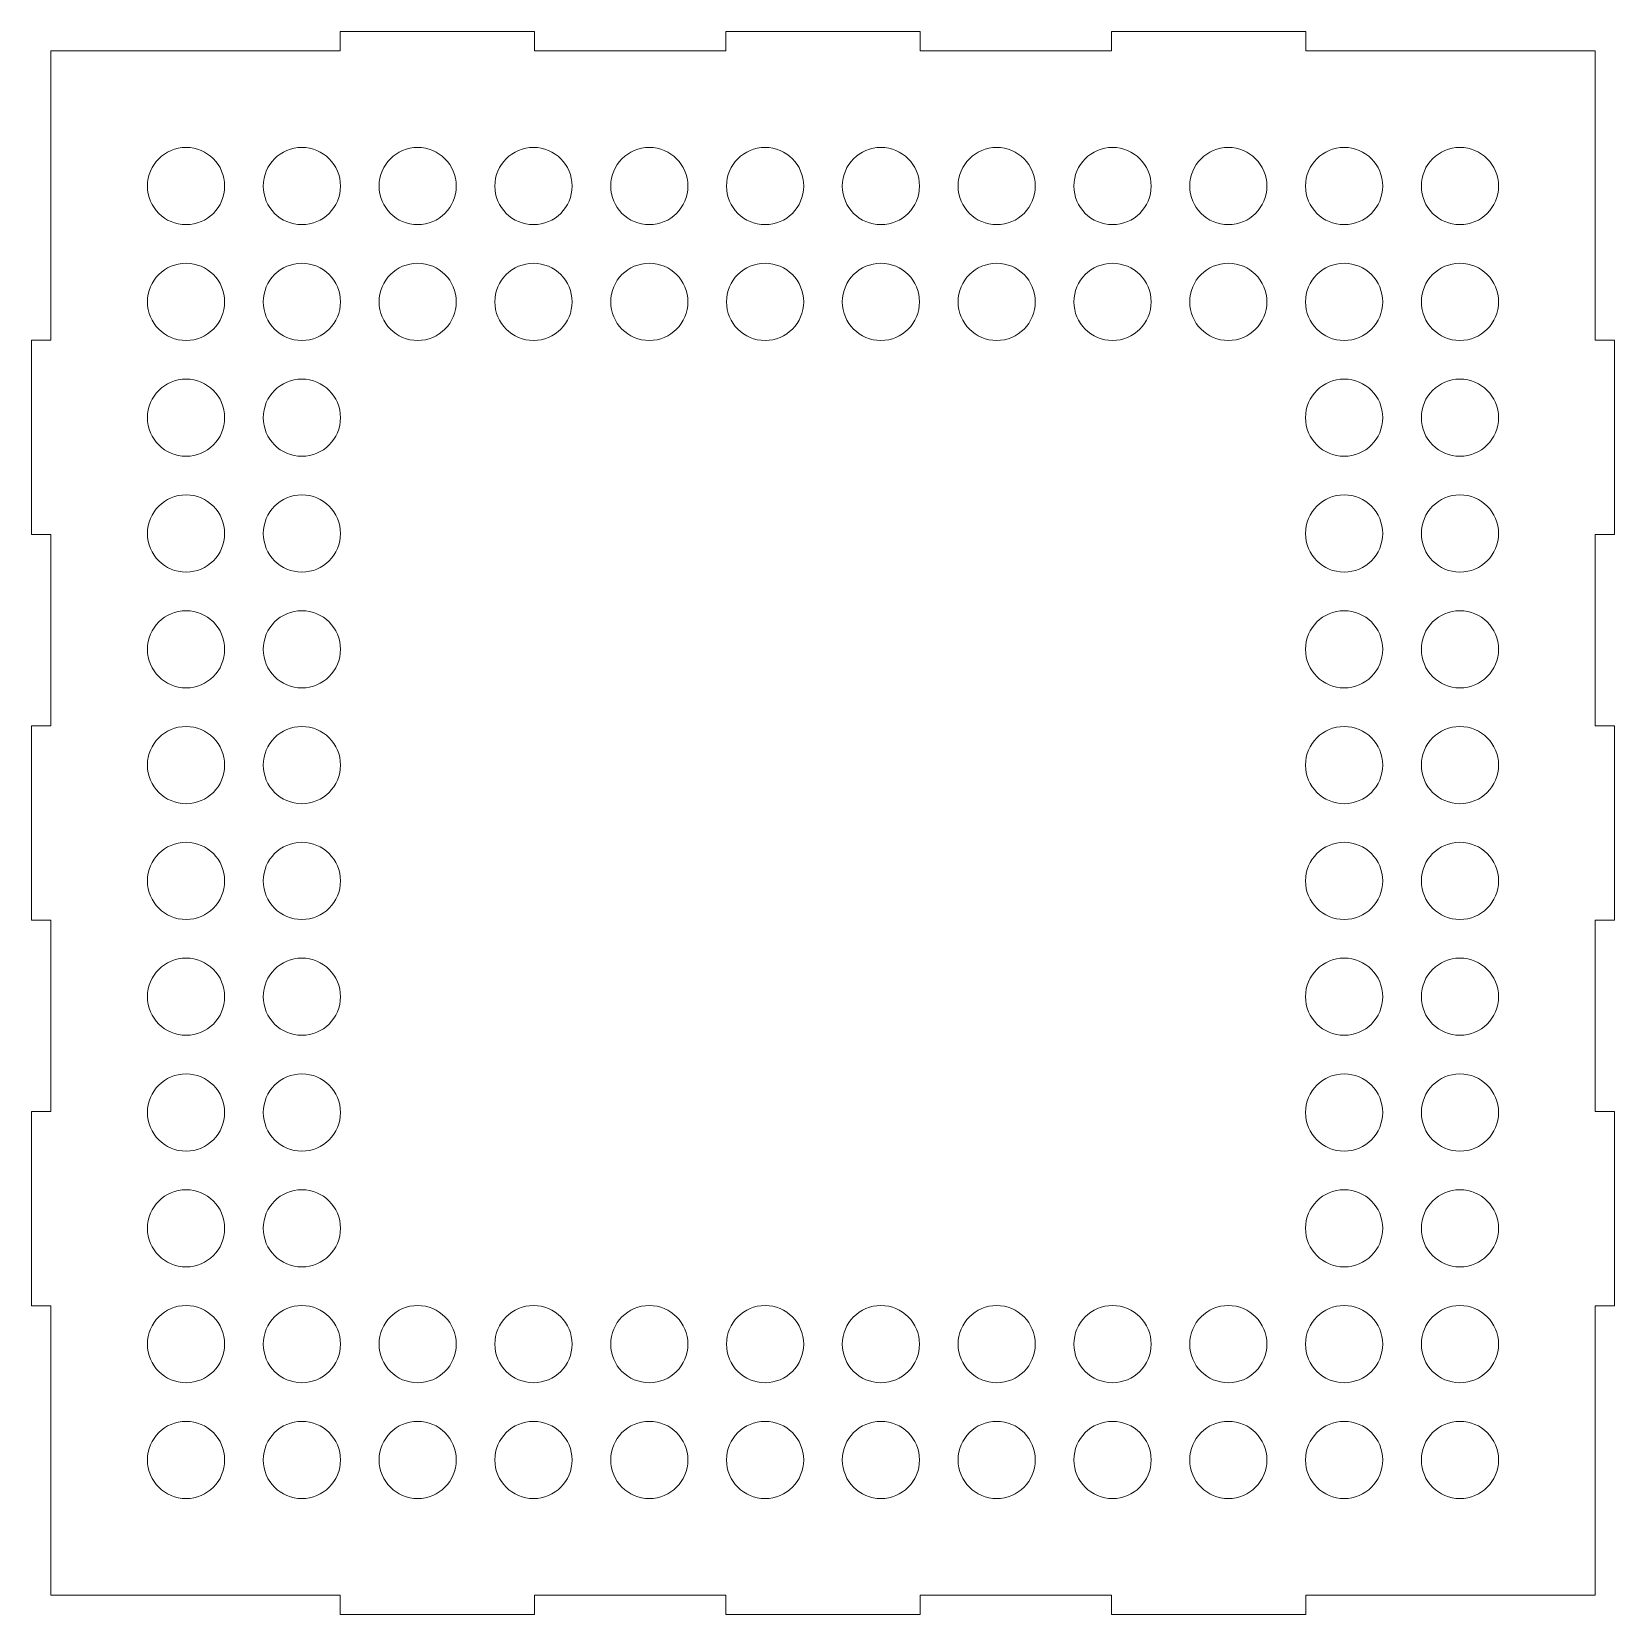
# Model space of a CAD drawing. Header units: millimetres. Extents: x 0 to 410, y 0 to 410.
import ezdxf

# ---------------------------------------------------------------- set-up
doc = ezdxf.new("R2010")
doc.units = ezdxf.units.MM

msp = doc.modelspace()

# ---------------------------------------------------------------- linework, layer by layer
at = {"color": 7, "linetype": 'Continuous', "lineweight": 15}
for p, q in [((79.95, 405), (79.95, 410)), ((79.95, 410), (130.25, 410)), ((130.25, 410), (130.25, 405)), ((179.85, 405), (179.85, 410)), ((179.85, 410), (230.15, 410)), ((230.15, 410), (230.15, 405)), ((279.75, 405), (279.75, 410)), ((279.75, 410), (330.05, 410)), ((330.05, 410), (330.05, 405)), ((5, 330.05), (5, 405)), ((5, 405), (79.95, 405)), ((130.25, 405), (179.85, 405)), ((230.15, 405), (279.75, 405)), ((330.05, 405), (405, 405)), ((405, 330.05), (405, 405)), ((0, 279.75), (0, 330.05)), ((0, 330.05), (5, 330.05)), ((410, 330.05), (405, 330.05)), ((410, 279.75), (410, 330.05)), ((5, 279.75), (0, 279.75)), ((5, 230.15), (5, 279.75)), ((405, 279.75), (410, 279.75)), ((405, 230.15), (405, 279.75)), ((0, 179.85), (0, 230.15)), ((0, 230.15), (5, 230.15)), ((410, 230.15), (405, 230.15)), ((410, 179.85), (410, 230.15)), ((5, 179.85), (0, 179.85)), ((5, 130.25), (5, 179.85)), ((405, 179.85), (410, 179.85)), ((405, 130.25), (405, 179.85)), ((0, 79.95), (0, 130.25)), ((0, 130.25), (5, 130.25)), ((410, 130.25), (405, 130.25)), ((410, 79.95), (410, 130.25)), ((5, 79.95), (0, 79.95)), ((5, 5), (5, 79.95)), ((405, 79.95), (410, 79.95)), ((405, 5), (405, 79.95)), ((5, 5), (79.95, 5)), ((79.95, 5), (79.95, 0)), ((130.25, 5), (179.85, 5)), ((130.25, 0), (130.25, 5)), ((179.85, 5), (179.85, 0)), ((230.15, 5), (279.75, 5)), ((230.15, 0), (230.15, 5)), ((279.75, 5), (279.75, 0)), ((330.05, 0), (330.05, 5)), ((330.05, 5), (405, 5)), ((79.95, 0), (130.25, 0)), ((179.85, 0), (230.15, 0)), ((279.75, 0), (330.05, 0))]:
    msp.add_line(p, q, dxfattribs=at)
for centre in [(40, 370), (70, 370), (100, 370), (130, 370), (160, 370), (190, 370), (220, 370), (250, 370), (280, 370), (310, 370), (340, 370), (370, 370), (40, 340), (70, 340), (100, 340), (130, 340), (160, 340), (190, 340), (220, 340), (250, 340), (280, 340), (310, 340), (340, 340), (370, 340), (40, 310), (70, 310), (340, 310), (370, 310), (40, 280), (70, 280), (340, 280), (370, 280), (40, 250), (70, 250), (340, 250), (370, 250), (40, 220), (70, 220), (340, 220), (370, 220), (40, 190), (70, 190), (340, 190), (370, 190), (40, 160), (70, 160), (340, 160), (370, 160), (40, 130), (70, 130), (340, 130), (370, 130), (40, 100), (70, 100), (340, 100), (370, 100), (40, 70), (70, 70), (100, 70), (130, 70), (160, 70), (190, 70), (220, 70), (250, 70), (280, 70), (310, 70), (340, 70), (370, 70), (40, 40), (70, 40), (100, 40), (130, 40), (160, 40), (190, 40), (220, 40), (250, 40), (280, 40), (310, 40), (340, 40), (370, 40)]:
    msp.add_circle(centre, 10, dxfattribs=at)

doc.saveas('drawing.dxf')
